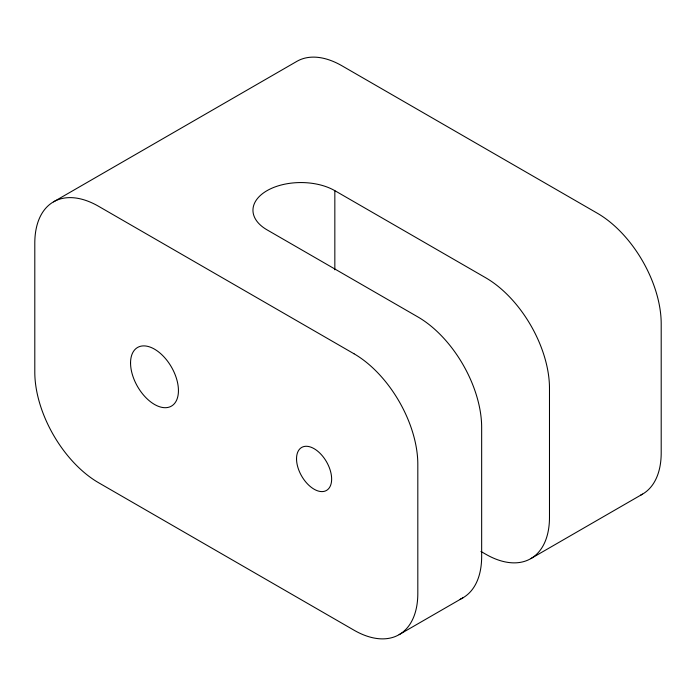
<?xml version="1.0" encoding="UTF-8"?>
<svg xmlns="http://www.w3.org/2000/svg" width="696" height="696" viewBox="0 0 696 696"><rect width="100%" height="100%" fill="white"/><g stroke="black" fill="none" stroke-linecap="round" stroke-linejoin="round"><path stroke-width="1.04" d="M53.496 201.866L296.879 61.352A90.28 52.122 60 0 1 342.014 65.824L597.359 213.246A90.28 52.122 60 0 1 661.2 323.814L661.2 452.809A90.28 52.122 60 0 1 640.659 495.117M399.121 634.648L462.962 597.794M530.787 558.636L642.504 494.134M460.169 599.221A90.28 52.122 60 0 0 481.658 556.469L481.658 427.466A90.28 52.122 60 0 0 417.817 316.897L267.003 229.828A47.963 27.692 0 0 1 267.003 190.669A47.963 27.692 0 0 1 334.837 190.669L485.651 277.739A90.28 52.122 60 0 1 549.483 388.307L549.483 517.311A90.28 52.122 60 0 1 485.651 554.164L480.962 551.458M334.837 190.669L334.837 269.804M353.986 353.759L98.641 206.329A90.28 52.122 60 0 0 34.8 243.191L34.8 372.186A90.28 52.122 60 0 0 98.641 482.754L353.986 630.176A90.28 52.122 60 0 0 417.817 593.323L417.817 464.328A90.28 52.122 60 0 0 353.986 353.759M130.552 362.973A33.852 19.549 60 0 0 166.466 407.647A33.852 19.549 60 0 0 166.466 359.762A33.852 19.549 60 0 0 130.552 362.973M296.531 458.795A24.83 14.338 60 0 0 322.866 491.559A24.83 14.338 60 0 0 322.866 456.445A24.83 14.338 60 0 0 296.531 458.795"/></g></svg>
